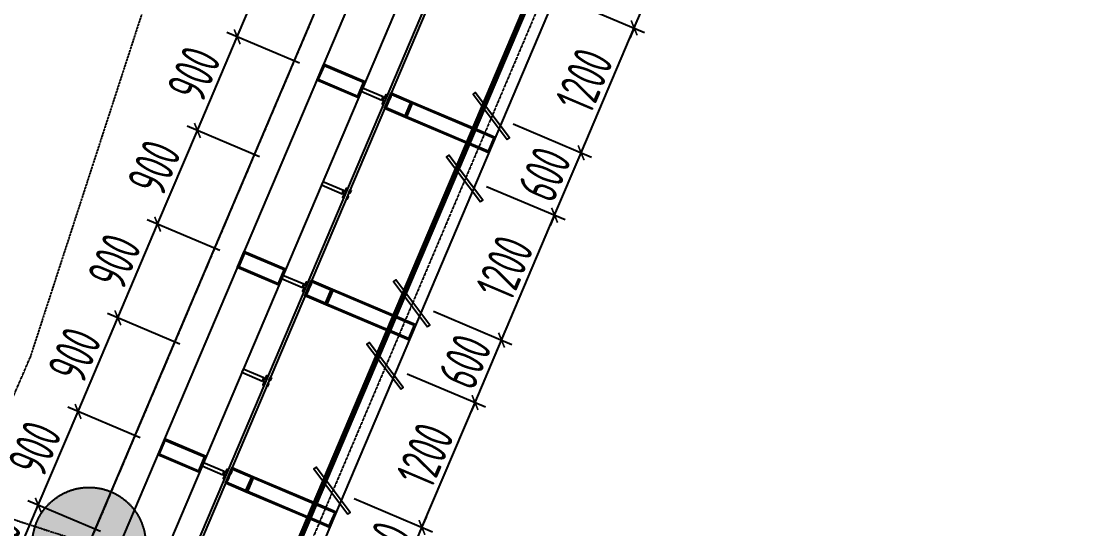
# Model space of a CAD drawing. Extents: x 11778731 to 12007717, y -6694179 to -6363962.
# Drawn here: x 11981093 to 11990570, y -6403376 to -6398891 of the extents above; entities that cross this region are included whole.
import ezdxf
from ezdxf.xclip import XClip

# ---------------------------------------------------------------- set-up
doc = ezdxf.new("R2010")
doc.units = 0
doc.header["$LTSCALE"] = 10
doc.header["$MEASUREMENT"] = 0
doc.header["$XCLIPFRAME"] = 0
doc.linetypes.add('A3-RG-axis-100$0$CENTER', pattern=[2, 1.25, -0.25, 0.25, -0.25])
doc.linetypes.add('A3-RI-3F$0$DASH', pattern=[0.35, 0.25, -0.1])
for name, color, linetype in [('A3-RB-3F-100$0$A-DIMS-100', 1, 'Continuous'), ('A3-RG-axis-100$0$A-GRID', 1, 'A3-RG-axis-100$0$CENTER'), ('A3-RI-3F$0$$2$A-DIMS-100', 1, 'Continuous'), ('A3-RI-3F$0$A-DETAILS', 11, 'Continuous'), ('A3-RI-3F$0$A-FACD-ALUM', 30, 'Continuous'), ('A3-RI-3F$0$A-FLOR', 2, 'Continuous'), ('A3-RI-3F$0$A-GLAZ', 140, 'Continuous'), ('A3-RS-1F$0$A-HATH-GRAY', 8, 'Continuous'), ('A3-RS-1F$0$A-WALL', 7, 'Continuous')]:
    doc.layers.add(name, color=color, linetype=linetype)
doc.styles.add('A3-RB-3F-100$0$XD2008', font='xd-hzs.shx', dxfattribs={"width": 0.7, "bigfont": 'xd-hztxt.shx'})
doc.dimstyles.new('A3-RB-3F-100$0$XD100$0', dxfattribs={"dimscale": 100, "dimtxt": 3.5, "dimasz": 1, "dimexe": 1, "dimexo": 2, "dimgap": 0.5, "dimtad": 1, "dimdec": 0, "dimdsep": 46, "dimtxsty": 'A3-RB-3F-100$0$XD2008', "dimblk1": 'A3-RB-3F-100$0$_ARCHTICK', "dimblk2": 'A3-RB-3F-100$0$_ARCHTICK', "dimsah": 1, "dimcen": 2.5, "dimclrt": 4, "dimaunit": 1, "dimadec": 0, "dimazin": 0, "dimtfac": 1, "dimtdec": 0, "dimtix": 1, "dimtmove": 0, "dimatfit": 3, "dimfxl": 0, "dimtolj": 1, "dimtzin": 0, "dimarcsym": 0})

# ---------------------------------------------------------------- blocks, each defined once
blk = doc.blocks.new('A3-RI-3F')
at = {"layer": 'A3-RI-3F$0$$2$A-DIMS-100'}
blk.add_lwpolyline([(11978189, -6391860.1), (11978365.4, -6391316.9), (11987372.2, -6391788.9), (11973314.7, -6424906.3)], dxfattribs=at)
at = {"layer": 'A3-RI-3F$0$A-DETAILS'}
for p, q in [((11972696.9, -6424698.4), (11987425.4, -6390000)), ((11984282.7, -6399579.4), (11984290.6, -6399599)), ((11984285.4, -6399572.9), (11984305.1, -6399564.9)), ((11984285.4, -6399572.9), (11984293.4, -6399592.5)), ((11984288.2, -6399566.3), (11984307.8, -6399558.4)), ((11983931, -6400407.8), (11983938.9, -6400427.5)), ((11983933.8, -6400401.3), (11983953.4, -6400393.4)), ((11983933.8, -6400401.3), (11983941.7, -6400421)), ((11983936.5, -6400394.8), (11983956.2, -6400386.8)), ((11983579.3, -6401236.3), (11983587.3, -6401255.9)), ((11983582.1, -6401229.8), (11983601.8, -6401221.8)), ((11983582.1, -6401229.8), (11983590, -6401249.4)), ((11983584.9, -6401223.2), (11983604.5, -6401215.3)), ((11983230.4, -6402058.2), (11983250.1, -6402050.3)), ((11983230.4, -6402058.2), (11983238.4, -6402077.9)), ((11983233.2, -6402051.7), (11983252.9, -6402043.8)), ((11983227.7, -6402064.7), (11983235.6, -6402084.4)), ((11982876, -6402893.2), (11982884, -6402912.8)), ((11982878.8, -6402886.7), (11982898.5, -6402878.7)), ((11982878.8, -6402886.7), (11982886.7, -6402906.3)), ((11982881.5, -6402880.2), (11982901.2, -6402872.2))]:
    blk.add_line(p, q, dxfattribs=at)
blk.add_lwpolyline([(11978237.5, -6391710.7), (11986780.8, -6392158.5), (11972927, -6424796.1)], dxfattribs=at)
for points in [[(11984072, -6399563.7), (11984130.6, -6399425.7), (11983762.4, -6399269.4), (11983703.8, -6399407.4)], [(11984066.7, -6399550.6), (11984117.5, -6399431), (11983767.7, -6399282.5), (11983716.9, -6399402.2)], [(11984279.6, -6399586.7), (11984291.3, -6399559), (11984107.2, -6399480.9), (11984095.5, -6399508.5)], [(11984290.8, -6399624), (11984302.6, -6399596.4), (11984293.4, -6399592.5), (11984281.6, -6399620.1)], [(11984544.8, -6399601.5), (11984486.2, -6399739.6), (11984302.1, -6399661.4), (11984360.7, -6399523.3)], [(11984326, -6399541.2), (11984314.3, -6399568.8), (11984305.1, -6399564.9), (11984316.8, -6399537.3)], [(11984531.7, -6399606.8), (11984480.9, -6399726.5), (11984315.2, -6399656.1), (11984366, -6399536.5)], [(11984358.2, -6399554.9), (11984346.5, -6399582.5), (11984337.3, -6399578.6), (11984349, -6399551)], [(11984323.1, -6399637.7), (11984334.8, -6399610.1), (11984325.6, -6399606.2), (11984313.9, -6399633.8)], [(11985097.1, -6399835.9), (11985038.5, -6399974), (11984486.2, -6399739.6), (11984544.8, -6399601.5)], [(11985084, -6399841.2), (11985033.2, -6399960.9), (11984499.3, -6399734.3), (11984550.1, -6399614.6)], [(11985281.2, -6399914.1), (11985222.6, -6400052.2), (11985038.5, -6399974), (11985097.1, -6399835.9)], [(11985268.1, -6399919.4), (11985217.3, -6400039), (11985051.7, -6399968.7), (11985102.4, -6399849)], [(11983927.9, -6400415.1), (11983939.6, -6400387.5), (11983755.5, -6400309.4), (11983743.8, -6400337)], [(11983939.2, -6400452.5), (11983950.9, -6400424.9), (11983941.7, -6400421), (11983930, -6400448.6)], [(11983974.4, -6400369.7), (11983962.6, -6400397.3), (11983953.4, -6400393.4), (11983965.1, -6400365.7)], [(11983971.4, -6400466.2), (11983983.1, -6400438.6), (11983973.9, -6400434.6), (11983962.2, -6400462.3)], [(11984006.6, -6400383.3), (11983994.8, -6400410.9), (11983985.6, -6400407), (11983997.4, -6400379.4)], [(11983368.7, -6401220.7), (11983427.3, -6401082.6), (11983059.1, -6400926.3), (11983000.5, -6401064.4)], [(11983363.4, -6401207.5), (11983414.2, -6401087.9), (11983064.4, -6400939.4), (11983013.6, -6401059.1)], [(11983576.2, -6401243.6), (11983588, -6401216), (11983403.9, -6401137.8), (11983392.1, -6401165.4)], [(11983841.5, -6401258.4), (11983782.9, -6401396.5), (11983598.8, -6401318.3), (11983657.4, -6401180.3)], [(11983622.7, -6401198.1), (11983611, -6401225.7), (11983601.8, -6401221.8), (11983613.5, -6401194.2)], [(11983828.4, -6401263.7), (11983777.6, -6401383.4), (11983611.9, -6401313), (11983662.7, -6401193.4)], [(11983654.9, -6401211.8), (11983643.2, -6401239.4), (11983634, -6401235.5), (11983645.7, -6401207.9)], [(11983587.5, -6401280.9), (11983599.3, -6401253.3), (11983590, -6401249.4), (11983578.3, -6401277)], [(11983619.7, -6401294.6), (11983631.5, -6401267), (11983622.3, -6401263.1), (11983610.5, -6401290.7)], [(11984393.8, -6401492.8), (11984335.2, -6401630.9), (11983782.9, -6401396.5), (11983841.5, -6401258.4)], [(11984380.7, -6401498.1), (11984329.9, -6401617.8), (11983796, -6401391.2), (11983846.8, -6401271.5)], [(11984577.9, -6401571), (11984519.3, -6401709.1), (11984335.2, -6401630.9), (11984393.8, -6401492.8)], [(11984564.8, -6401576.3), (11984514, -6401696), (11984348.3, -6401625.6), (11984399.1, -6401506)], [(11983224.6, -6402072), (11983236.3, -6402044.4), (11983052.2, -6401966.3), (11983040.5, -6401993.9)], [(11983271, -6402026.6), (11983259.3, -6402054.2), (11983250.1, -6402050.3), (11983261.8, -6402022.7)], [(11983303.3, -6402040.2), (11983291.5, -6402067.8), (11983282.3, -6402063.9), (11983294, -6402036.3)], [(11983235.9, -6402109.4), (11983247.6, -6402081.8), (11983238.4, -6402077.9), (11983226.7, -6402105.5)], [(11983268.1, -6402123.1), (11983279.8, -6402095.5), (11983270.6, -6402091.6), (11983258.9, -6402119.2)], [(11982665.4, -6402877.6), (11982724, -6402739.5), (11982355.8, -6402583.2), (11982297.2, -6402721.3)], [(11982660.1, -6402864.4), (11982710.9, -6402744.8), (11982361.1, -6402596.3), (11982310.3, -6402716)], [(11982872.9, -6402900.5), (11982884.6, -6402872.9), (11982700.5, -6402794.7), (11982688.8, -6402822.3)], [(11982884.2, -6402937.9), (11982895.9, -6402910.2), (11982886.7, -6402906.3), (11982875, -6402934)], [(11983138.2, -6402915.3), (11983079.6, -6403053.4), (11982895.5, -6402975.2), (11982954.1, -6402837.2)], [(11982919.4, -6402855), (11982907.7, -6402882.6), (11982898.5, -6402878.7), (11982910.2, -6402851.1)], [(11983125.1, -6402920.6), (11983074.3, -6403040.3), (11982908.6, -6402969.9), (11982959.4, -6402850.3)], [(11982951.6, -6402868.7), (11982939.9, -6402896.3), (11982930.7, -6402892.4), (11982942.4, -6402864.8)], [(11982916.4, -6402951.5), (11982928.2, -6402923.9), (11982918.9, -6402920), (11982907.2, -6402947.6)], [(11983690.5, -6403149.8), (11983631.9, -6403287.8), (11983079.6, -6403053.4), (11983138.2, -6402915.3)], [(11983677.4, -6403155), (11983626.6, -6403274.7), (11983092.7, -6403048.1), (11983143.5, -6402928.4)], [(11983874.6, -6403227.9), (11983816, -6403366), (11983631.9, -6403287.8), (11983690.5, -6403149.8)], [(11983861.5, -6403233.2), (11983810.7, -6403352.9), (11983645, -6403282.5), (11983695.8, -6403162.9)]]:
    blk.add_lwpolyline(points, close=True, dxfattribs=at)
at = {"layer": 'A3-RI-3F$0$A-FACD-ALUM'}
for points in [[(11985385.6, -6399934.3), (11985405.6, -6399919.3), (11985104.7, -6399520), (11985084.7, -6399535)], [(11985151.2, -6400486.6), (11985171.2, -6400471.6), (11984870.3, -6400072.3), (11984850.3, -6400087.3)], [(11984682.3, -6401591.2), (11984702.3, -6401576.2), (11984401.4, -6401176.9), (11984381.4, -6401191.9)], [(11984447.9, -6402143.5), (11984467.9, -6402128.5), (11984166.9, -6401729.2), (11984147, -6401744.2)], [(11983979, -6403248.1), (11983999, -6403233.1), (11983698.1, -6402833.8), (11983678.1, -6402848.8)]]:
    blk.add_lwpolyline(points, close=True, dxfattribs=at)
at = {"layer": 'A3-RI-3F$0$A-FLOR', "linetype": 'A3-RI-3F$0$DASH', "const_width": 50}
blk.add_lwpolyline([(11922838.4, -6425913.8), (11977074.7, -6448935.7), (11985123.7, -6429973.3), (11974261.7, -6425362.6), (11988321.8, -6392239.2), (11978237.5, -6391710.7), (11978173.5, -6391907.6), (11943983, -6380798.4), (11944557.8, -6379029.5), (11938185.7, -6376959.1), (11937611, -6378728), (11907835.3, -6369053.3)], dxfattribs=at)
at = {"layer": 'A3-RI-3F$0$A-FLOR', "linetype": 'A3-RI-3F$0$DASH'}
blk.add_lwpolyline([(11978173.5, -6391907.6), (11983808.4, -6393738.5), (11981166.4, -6401870, -0.092074), (11978432.1, -6406060.1, 0.146946), (11976868.7, -6409137.9), (11975155.9, -6418648.4), (11975509.5, -6418712.1)], format="xyb", dxfattribs=at)
at = {"layer": 'A3-RI-3F$0$A-GLAZ'}
blk.add_line((11988508.9, -6391798.4), (11974281.2, -6425316.6), dxfattribs=at)
for points in [[(11977951.2, -6391782.8), (11978187, -6391057.2), (11987741.9, -6391557.9), (11973544.8, -6425004)], [(11977975, -6391790.5), (11978204.8, -6391083.2), (11987704.9, -6391581), (11973521.8, -6424994.3)], [(11987741.9, -6391557.9), (11988804.6, -6391613.6), (11974465.3, -6425394.8)]]:
    blk.add_lwpolyline(points, dxfattribs=at)
at = {"layer": 'A3-RI-3F$0$A-GLAZ', "linetype": 'A3-RI-3F$0$DASH'}
blk.add_lwpolyline([(11987700.3, -6391655.9), (11988656.7, -6391706), (11974373.3, -6425355.7)], dxfattribs=at)
blk = doc.blocks.new('A3-RG-axis-100')
at = {"layer": 'A3-RG-axis-100$0$A-GRID'}
for p, q in [((11987492, -6389843.2), (11971114.4, -6428426.5)), ((11940623, -6390168.8), (12004268, -6410848.3))]:
    blk.add_line(p, q, dxfattribs=at)
blk = doc.blocks.new('A3-RB-3F-100$0$_ARCHTICK')
at = {"color": 0, "linetype": 'ByBlock', "const_width": 0.15}
blk.add_lwpolyline([(-0.5, -0.5), (0.5, 0.5)], dxfattribs=at)
blk = doc.blocks.new('*D1244')
at = {"layer": 'A3-RB-3F-100$0$A-DIMS-100', "color": 0, "lineweight": -2}
for p, q in [((11986142.6, -6398140.9), (11986835.2, -6398434.9)), ((11986743.2, -6398395.8), (11986782.2, -6398303.7)), ((11986508.7, -6398948.1), (11986743.2, -6398395.8)), ((11985908.1, -6398693.2), (11986600.8, -6398987.2)), ((11986508.7, -6398948.1), (11986469.7, -6399040.1))]:
    blk.add_line(p, q, dxfattribs=at)
at = {"layer": 'A3-RB-3F-100$0$A-DIMS-100', "color": 0, "lineweight": -2, "xscale": 100, "yscale": 100, "zscale": 100}
for p, rotation in [((11986743.2, -6398395.8), 246.999999999915), ((11986508.7, -6398948.1), 66.99999999991503)]:
    blk.add_blockref('A3-RB-3F-100$0$_ARCHTICK', p, dxfattribs=dict(at, rotation=rotation))
at = {"layer": 'A3-RB-3F-100$0$A-DIMS-100', "color": 4, "insert": (11986418.8, -6398584), "char_height": 350, "attachment_point": 5, "rotation": 67, "style": 'A3-RB-3F-100$0$XD2008'}
blk.add_mtext('\\A1;600', dxfattribs=at)
blk = doc.blocks.new('*D1245')
at = {"layer": 'A3-RB-3F-100$0$A-DIMS-100', "color": 0, "lineweight": -2}
for p, q in [((11985908.1, -6398693.2), (11986600.8, -6398987.2)), ((11986039.8, -6400052.7), (11986508.7, -6398948.1)), ((11985439.3, -6399797.8), (11986131.9, -6400091.8))]:
    blk.add_line(p, q, dxfattribs=at)
at = {"layer": 'A3-RB-3F-100$0$A-DIMS-100', "color": 0, "lineweight": -2, "xscale": 100, "yscale": 100, "zscale": 100}
for p, rotation in [((11986508.7, -6398948.1), 66.99999999989764), ((11986039.8, -6400052.7), 246.9999999998976)]:
    blk.add_blockref('A3-RB-3F-100$0$_ARCHTICK', p, dxfattribs=dict(at, rotation=rotation))
at = {"layer": 'A3-RB-3F-100$0$A-DIMS-100', "color": 4, "insert": (11986067.2, -6399412.5), "char_height": 350, "attachment_point": 5, "rotation": 67, "style": 'A3-RB-3F-100$0$XD2008'}
blk.add_mtext('\\A1;1200', dxfattribs=at)
blk = doc.blocks.new('*D1246')
at = {"layer": 'A3-RB-3F-100$0$A-DIMS-100', "color": 0, "lineweight": -2}
for p, q in [((11985439.3, -6399797.8), (11986131.9, -6400091.8)), ((11986039.8, -6400052.7), (11986078.9, -6399960.7)), ((11985805.4, -6400605), (11986039.8, -6400052.7)), ((11985204.8, -6400350.1), (11985897.5, -6400644.1)), ((11985805.4, -6400605), (11985766.3, -6400697.1))]:
    blk.add_line(p, q, dxfattribs=at)
at = {"layer": 'A3-RB-3F-100$0$A-DIMS-100', "color": 0, "lineweight": -2, "xscale": 100, "yscale": 100, "zscale": 100}
for p, rotation in [((11986039.8, -6400052.7), 246.9999999998016), ((11985805.4, -6400605), 66.99999999980169)]:
    blk.add_blockref('A3-RB-3F-100$0$_ARCHTICK', p, dxfattribs=dict(at, rotation=rotation))
at = {"layer": 'A3-RB-3F-100$0$A-DIMS-100', "color": 4, "insert": (11985715.5, -6400240.9), "char_height": 350, "attachment_point": 5, "rotation": 67, "style": 'A3-RB-3F-100$0$XD2008'}
blk.add_mtext('\\A1;600', dxfattribs=at)
blk = doc.blocks.new('*D1247')
at = {"layer": 'A3-RB-3F-100$0$A-DIMS-100', "color": 0, "lineweight": -2}
for p, q in [((11985204.8, -6400350.1), (11985897.5, -6400644.1)), ((11985336.5, -6401709.6), (11985805.4, -6400605)), ((11984735.9, -6401454.7), (11985428.6, -6401748.7))]:
    blk.add_line(p, q, dxfattribs=at)
at = {"layer": 'A3-RB-3F-100$0$A-DIMS-100', "color": 0, "lineweight": -2, "xscale": 100, "yscale": 100, "zscale": 100}
for p, rotation in [((11985805.4, -6400605), 66.99999999990219), ((11985336.5, -6401709.6), 246.9999999999022)]:
    blk.add_blockref('A3-RB-3F-100$0$_ARCHTICK', p, dxfattribs=dict(at, rotation=rotation))
at = {"layer": 'A3-RB-3F-100$0$A-DIMS-100', "color": 4, "insert": (11985363.9, -6401069.4), "char_height": 350, "attachment_point": 5, "rotation": 67, "style": 'A3-RB-3F-100$0$XD2008'}
blk.add_mtext('\\A1;1200', dxfattribs=at)
blk = doc.blocks.new('*D1248')
at = {"layer": 'A3-RB-3F-100$0$A-DIMS-100', "color": 0, "lineweight": -2}
for p, q in [((11984735.9, -6401454.7), (11985428.6, -6401748.7)), ((11985336.5, -6401709.6), (11985375.6, -6401617.6)), ((11985102.1, -6402261.9), (11985336.5, -6401709.6)), ((11984501.5, -6402007), (11985194.1, -6402301)), ((11985102.1, -6402261.9), (11985063, -6402354))]:
    blk.add_line(p, q, dxfattribs=at)
at = {"layer": 'A3-RB-3F-100$0$A-DIMS-100', "color": 0, "lineweight": -2, "xscale": 100, "yscale": 100, "zscale": 100}
for p, rotation in [((11985336.5, -6401709.6), 246.9999999998803), ((11985102.1, -6402261.9), 66.99999999988026)]:
    blk.add_blockref('A3-RB-3F-100$0$_ARCHTICK', p, dxfattribs=dict(at, rotation=rotation))
at = {"layer": 'A3-RB-3F-100$0$A-DIMS-100', "color": 4, "insert": (11985012.2, -6401897.9), "char_height": 350, "attachment_point": 5, "rotation": 67, "style": 'A3-RB-3F-100$0$XD2008'}
blk.add_mtext('\\A1;600', dxfattribs=at)
blk = doc.blocks.new('*D1249')
at = {"layer": 'A3-RB-3F-100$0$A-DIMS-100', "color": 0, "lineweight": -2}
for p, q in [((11984501.5, -6402007), (11985194.1, -6402301)), ((11984633.2, -6403366.5), (11985102.1, -6402261.9)), ((11984032.6, -6403111.6), (11984725.3, -6403405.6))]:
    blk.add_line(p, q, dxfattribs=at)
at = {"layer": 'A3-RB-3F-100$0$A-DIMS-100', "color": 0, "lineweight": -2, "xscale": 100, "yscale": 100, "zscale": 100}
for p, rotation in [((11985102.1, -6402261.9), 66.99999999986291), ((11984633.2, -6403366.5), 246.9999999998629)]:
    blk.add_blockref('A3-RB-3F-100$0$_ARCHTICK', p, dxfattribs=dict(at, rotation=rotation))
at = {"layer": 'A3-RB-3F-100$0$A-DIMS-100', "color": 4, "insert": (11984660.5, -6402726.3), "char_height": 350, "attachment_point": 5, "rotation": 67, "style": 'A3-RB-3F-100$0$XD2008'}
blk.add_mtext('\\A1;1200', dxfattribs=at)
blk = doc.blocks.new('*D1250')
at = {"layer": 'A3-RB-3F-100$0$A-DIMS-100', "color": 0, "lineweight": -2}
for p, q in [((11984032.6, -6403111.6), (11984725.3, -6403405.6)), ((11984633.2, -6403366.5), (11984672.3, -6403274.5)), ((11984398.8, -6403918.8), (11984633.2, -6403366.5)), ((11983798.2, -6403663.9), (11984490.8, -6403957.9)), ((11984398.8, -6403918.8), (11984359.7, -6404010.9))]:
    blk.add_line(p, q, dxfattribs=at)
at = {"layer": 'A3-RB-3F-100$0$A-DIMS-100', "color": 0, "lineweight": -2, "xscale": 100, "yscale": 100, "zscale": 100}
for p, rotation in [((11984633.2, -6403366.5), 246.9999999998784), ((11984398.8, -6403918.8), 66.99999999987841)]:
    blk.add_blockref('A3-RB-3F-100$0$_ARCHTICK', p, dxfattribs=dict(at, rotation=rotation))
at = {"layer": 'A3-RB-3F-100$0$A-DIMS-100', "color": 4, "insert": (11984308.9, -6403554.8), "char_height": 350, "attachment_point": 5, "rotation": 67, "style": 'A3-RB-3F-100$0$XD2008'}
blk.add_mtext('\\A1;600', dxfattribs=at)
blk = doc.blocks.new('*D895')
at = {"layer": 'A3-RB-3F-100$0$A-DIMS-100', "color": 0, "lineweight": -2}
for p, q in [((11983900.7, -6398431.8), (11983259.5, -6398159.7)), ((11982999.9, -6399027.2), (11983351.6, -6398198.7)), ((11983549, -6399260.3), (11982907.9, -6398988.1))]:
    blk.add_line(p, q, dxfattribs=at)
at = {"layer": 'A3-RB-3F-100$0$A-DIMS-100', "color": 0, "lineweight": -2, "xscale": 100, "yscale": 100, "zscale": 100}
for p, rotation in [((11983351.6, -6398198.7), 67.00000002030026), ((11982999.9, -6399027.2), 247.0000000203003)]:
    blk.add_blockref('A3-RB-3F-100$0$_ARCHTICK', p, dxfattribs=dict(at, rotation=rotation))
at = {"layer": 'A3-RB-3F-100$0$A-DIMS-100', "color": 4, "insert": (11982968.6, -6398525), "char_height": 350, "attachment_point": 5, "rotation": 67, "style": 'A3-RB-3F-100$0$XD2008'}
blk.add_mtext('\\A1;900', dxfattribs=at)
blk = doc.blocks.new('*D896')
at = {"layer": 'A3-RB-3F-100$0$A-DIMS-100', "color": 0, "lineweight": -2}
for p, q in [((11982648.3, -6399855.6), (11982999.9, -6399027.2)), ((11983549, -6399260.3), (11982907.9, -6398988.1)), ((11983197.4, -6400088.7), (11982556.2, -6399816.6))]:
    blk.add_line(p, q, dxfattribs=at)
at = {"layer": 'A3-RB-3F-100$0$A-DIMS-100', "color": 0, "lineweight": -2, "xscale": 100, "yscale": 100, "zscale": 100}
for p, rotation in [((11982999.9, -6399027.2), 67.00000002036309), ((11982648.3, -6399855.6), 247.0000000203631)]:
    blk.add_blockref('A3-RB-3F-100$0$_ARCHTICK', p, dxfattribs=dict(at, rotation=rotation))
at = {"layer": 'A3-RB-3F-100$0$A-DIMS-100', "color": 4, "insert": (11982617, -6399353.5), "char_height": 350, "attachment_point": 5, "rotation": 67, "style": 'A3-RB-3F-100$0$XD2008'}
blk.add_mtext('\\A1;900', dxfattribs=at)
blk = doc.blocks.new('*D897')
at = {"layer": 'A3-RB-3F-100$0$A-DIMS-100', "color": 0, "lineweight": -2}
for p, q in [((11982296.6, -6400684.1), (11982648.3, -6399855.6)), ((11983197.4, -6400088.7), (11982556.2, -6399816.6)), ((11982845.7, -6400917.2), (11982204.5, -6400645))]:
    blk.add_line(p, q, dxfattribs=at)
at = {"layer": 'A3-RB-3F-100$0$A-DIMS-100', "color": 0, "lineweight": -2, "xscale": 100, "yscale": 100, "zscale": 100}
for p, rotation in [((11982648.3, -6399855.6), 67.00000002033991), ((11982296.6, -6400684.1), 247.0000000203399)]:
    blk.add_blockref('A3-RB-3F-100$0$_ARCHTICK', p, dxfattribs=dict(at, rotation=rotation))
at = {"layer": 'A3-RB-3F-100$0$A-DIMS-100', "color": 4, "insert": (11982265.3, -6400182), "char_height": 350, "attachment_point": 5, "rotation": 67, "style": 'A3-RB-3F-100$0$XD2008'}
blk.add_mtext('\\A1;900', dxfattribs=at)
blk = doc.blocks.new('*D898')
at = {"layer": 'A3-RB-3F-100$0$A-DIMS-100', "color": 0, "lineweight": -2}
for p, q in [((11981944.9, -6401512.6), (11982296.6, -6400684.1)), ((11982845.7, -6400917.2), (11982204.5, -6400645)), ((11982494, -6401745.6), (11981852.9, -6401473.5))]:
    blk.add_line(p, q, dxfattribs=at)
at = {"layer": 'A3-RB-3F-100$0$A-DIMS-100', "color": 0, "lineweight": -2, "xscale": 100, "yscale": 100, "zscale": 100}
for p, rotation in [((11982296.6, -6400684.1), 67.00000002030026), ((11981944.9, -6401512.6), 247.0000000203003)]:
    blk.add_blockref('A3-RB-3F-100$0$_ARCHTICK', p, dxfattribs=dict(at, rotation=rotation))
at = {"layer": 'A3-RB-3F-100$0$A-DIMS-100', "color": 4, "insert": (11981913.7, -6401010.4), "char_height": 350, "attachment_point": 5, "rotation": 67, "style": 'A3-RB-3F-100$0$XD2008'}
blk.add_mtext('\\A1;900', dxfattribs=at)
blk = doc.blocks.new('*D899')
at = {"layer": 'A3-RB-3F-100$0$A-DIMS-100', "color": 0, "lineweight": -2}
for p, q in [((11982494, -6401745.6), (11981852.9, -6401473.5)), ((11981593.3, -6402341), (11981944.9, -6401512.6)), ((11982142.4, -6402574.1), (11981501.2, -6402301.9))]:
    blk.add_line(p, q, dxfattribs=at)
at = {"layer": 'A3-RB-3F-100$0$A-DIMS-100', "color": 0, "lineweight": -2, "xscale": 100, "yscale": 100, "zscale": 100}
for p, rotation in [((11981944.9, -6401512.6), 67.00000002031676), ((11981593.3, -6402341), 247.0000000203168)]:
    blk.add_blockref('A3-RB-3F-100$0$_ARCHTICK', p, dxfattribs=dict(at, rotation=rotation))
at = {"layer": 'A3-RB-3F-100$0$A-DIMS-100', "color": 4, "insert": (11981562, -6401838.9), "char_height": 350, "attachment_point": 5, "rotation": 67, "style": 'A3-RB-3F-100$0$XD2008'}
blk.add_mtext('\\A1;900', dxfattribs=at)
blk = doc.blocks.new('*D900')
at = {"layer": 'A3-RB-3F-100$0$A-DIMS-100', "color": 0, "lineweight": -2}
for p, q in [((11981241.6, -6403169.5), (11981593.3, -6402341)), ((11982142.4, -6402574.1), (11981501.2, -6402301.9)), ((11981790.7, -6403402.5), (11981149.6, -6403130.4))]:
    blk.add_line(p, q, dxfattribs=at)
at = {"layer": 'A3-RB-3F-100$0$A-DIMS-100', "color": 0, "lineweight": -2, "xscale": 100, "yscale": 100, "zscale": 100}
for p, rotation in [((11981593.3, -6402341), 67.00000002043258), ((11981241.6, -6403169.5), 247.0000000204326)]:
    blk.add_blockref('A3-RB-3F-100$0$_ARCHTICK', p, dxfattribs=dict(at, rotation=rotation))
at = {"layer": 'A3-RB-3F-100$0$A-DIMS-100', "color": 4, "insert": (11981210.3, -6402667.3), "char_height": 350, "attachment_point": 5, "rotation": 67, "style": 'A3-RB-3F-100$0$XD2008'}
blk.add_mtext('\\A1;900', dxfattribs=at)
blk = doc.blocks.new('*D864')
at = {"layer": 'A3-RB-3F-100$0$A-DIMS-100', "color": 0, "lineweight": -2}
for p, q in [((11980890, -6403997.9), (11981241.6, -6403169.5)), ((11981790.7, -6403402.5), (11981149.6, -6403130.4)), ((11981439.1, -6404231), (11980797.9, -6403958.8))]:
    blk.add_line(p, q, dxfattribs=at)
at = {"layer": 'A3-RB-3F-100$0$A-DIMS-100', "color": 0, "lineweight": -2, "xscale": 100, "yscale": 100, "zscale": 100}
for p, rotation in [((11981241.6, -6403169.5), 67.00000002029358), ((11980890, -6403997.9), 247.0000000202936)]:
    blk.add_blockref('A3-RB-3F-100$0$_ARCHTICK', p, dxfattribs=dict(at, rotation=rotation))
at = {"layer": 'A3-RB-3F-100$0$A-DIMS-100', "color": 4, "insert": (11980858.7, -6403495.8), "char_height": 350, "attachment_point": 5, "rotation": 67, "style": 'A3-RB-3F-100$0$XD2008'}
blk.add_mtext('\\A1;900', dxfattribs=at)
blk = doc.blocks.new('A3-RS-1F')
at = {"layer": 'A3-RS-1F$0$A-HATH-GRAY'}
h = blk.add_hatch(color=256, dxfattribs=at)
edge = h.paths.add_edge_path()
edge.add_arc((11981689.9, -6403512.2), 500.5, 0, 360)
at = {"layer": 'A3-RS-1F$0$A-WALL'}
blk.add_circle((11981689.9, -6403512.2), 500.5, dxfattribs=at)
blk = doc.blocks.new('A3-RB-3F-100')
at = {"layer": 'A3-RB-3F-100$0$A-DIMS-100'}
for base, p1, p2, picture, middle in [((11983351.6, -6398198.7), (11983733.1, -6399338.4), (11984084.8, -6398510), '*D895', (11983175.7, -6398613)), ((11982999.9, -6399027.2), (11983381.5, -6400166.9), (11983733.1, -6399338.4), '*D896', (11982824.1, -6399441.4)), ((11982648.3, -6399855.6), (11983029.8, -6400995.3), (11983381.5, -6400166.9), '*D897', (11982472.4, -6400269.9)), ((11982296.6, -6400684.1), (11982678.1, -6401823.8), (11983029.8, -6400995.3), '*D898', (11982120.8, -6401098.3)), ((11981944.9, -6401512.6), (11982326.5, -6402652.2), (11982678.1, -6401823.8), '*D899', (11981769.1, -6401926.8)), ((11981593.3, -6402341), (11981974.8, -6403480.7), (11982326.5, -6402652.2), '*D900', (11981417.5, -6402755.2)), ((11981241.6, -6403169.5), (11981623.2, -6404309.1), (11981974.8, -6403480.7), '*D864', (11981065.8, -6403583.7))]:
    dim = blk.add_linear_dim(base=base, p1=p1, p2=p2, angle=67, text='900', dimstyle='A3-RB-3F-100$0$XD100$0', dxfattribs=at)
    dim.commit()
    dim.dimension.update_dxf_attribs({"geometry": picture, "text_midpoint": middle, "dimtype": 129})
for p1, p2, picture, middle in [((11985724, -6398615), (11985958.5, -6398062.7), '*D1244', (11986418.8, -6398584)), ((11985255.2, -6399719.6), (11985724, -6398615), '*D1245', (11986067.2, -6399412.5)), ((11985020.7, -6400271.9), (11985255.2, -6399719.6), '*D1246', (11985715.5, -6400240.9)), ((11984551.8, -6401376.5), (11985020.7, -6400271.9), '*D1247', (11985363.9, -6401069.4)), ((11984317.4, -6401928.8), (11984551.8, -6401376.5), '*D1248', (11985012.2, -6401897.9)), ((11983848.5, -6403033.4), (11984317.4, -6401928.8), '*D1249', (11984660.5, -6402726.3)), ((11983614.1, -6403585.7), (11983848.5, -6403033.4), '*D1250', (11984308.9, -6403554.8))]:
    dim = blk.add_aligned_dim(p1=p1, p2=p2, distance=-852.5, dimstyle='A3-RB-3F-100$0$XD100$0', dxfattribs=at)
    dim.commit()
    dim.dimension.update_dxf_attribs({"geometry": picture, "text_midpoint": middle})

msp = doc.modelspace()

# ---------------------------------------------------------------- block references
for name in ['A3-RG-axis-100', 'A3-RB-3F-100', 'A3-RI-3F', 'A3-RI-3F', 'A3-RI-3F']:
    msp.add_blockref(name, (0, 0))
ref = msp.add_blockref('A3-RS-1F', (0, 0))
XClip(ref).set_block_clipping_path([(11880575.4595815204, -6415096.270357037), (11910249.6177904997, -6426601.7009763205), (11922841.9025027994, -6430599.4828046197), (11977834.5324543808, -6451371.0095163761), (12008409.3102089595, -6381594.5835881606), (11890394.8696729206, -6356927.6296852781), (11884882.5177205391, -6396620.1386088813)])

doc.saveas('drawing.dxf')
